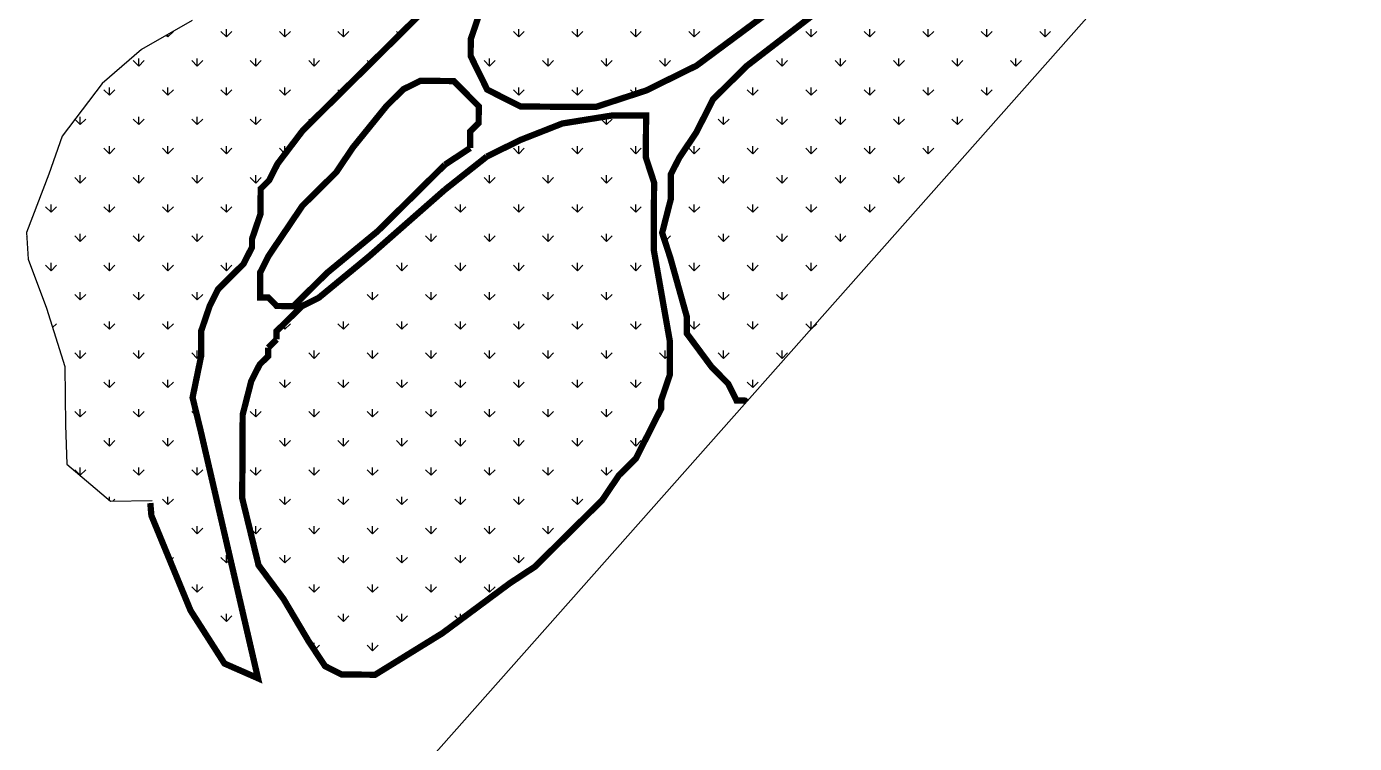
# Model space of a CAD drawing. Header units: metres. Extents: x 331806 to 336105, y 1791549 to 1797022.
# Drawn here: x 333064 to 333706, y 1792598 to 1792945 of the extents above; entities that cross this region are included whole.
import ezdxf

# ---------------------------------------------------------------- set-up
doc = ezdxf.new("R2010")
doc.units = ezdxf.units.M
doc.layers.add('MANGROOVES', color=112, linetype='Continuous')

msp = doc.modelspace()

# ---------------------------------------------------------------- linework, layer by layer
at = {"color": 3}
msp.add_line((333705.98, 1793095.5), (333202.01, 1792526.33), dxfattribs=at)
at = {"layer": 'MANGROOVES'}
for p, q in [((333143.86, 1792947.86), (333119.37, 1792933.83)), ((333119.37, 1792933.83), (333100.38, 1792917.41)), ((333100.38, 1792917.41), (333080.95, 1792891.94)), ((333080.95, 1792891.94), (333074.55, 1792873.49)), ((333074.55, 1792873.49), (333063.76, 1792845.22)), ((333063.76, 1792845.22), (333064.48, 1792832.43)), ((333064.48, 1792832.43), (333073.41, 1792808.77)), ((333073.41, 1792808.77), (333082.31, 1792780.4)), ((333082.31, 1792780.4), (333082.54, 1792752.07)), ((333082.54, 1792752.07), (333083.23, 1792733.18)), ((333083.23, 1792733.18), (333104.39, 1792715.35)), ((333104.39, 1792715.35), (333124.47, 1792715.63))]:
    msp.add_line(p, q, dxfattribs=at)
at = {"layer": 'MANGROOVES', "linetype": 'Continuous'}
for p, q in [((333132.15, 1792939.95), (333131.39, 1792940.72)), ((333132.15, 1792939.95), (333134.8, 1792942.61)), ((333132.15, 1792939.96), (333132.15, 1792941.15)), ((333160.43, 1792939.95), (333157.78, 1792942.61)), ((333160.43, 1792939.96), (333160.43, 1792943.71)), ((333160.43, 1792939.95), (333163.08, 1792942.61)), ((333188.72, 1792939.95), (333186.06, 1792942.61)), ((333188.72, 1792939.96), (333188.72, 1792943.71)), ((333188.72, 1792939.95), (333191.37, 1792942.61)), ((333217, 1792939.95), (333214.35, 1792942.61)), ((333217, 1792939.96), (333217, 1792943.71)), ((333217, 1792939.95), (333219.65, 1792942.61)), ((333244.22, 1792941.02), (333242.63, 1792942.61)), ((333245.28, 1792942.07), (333245.28, 1792943.71)), ((333301.85, 1792939.95), (333299.2, 1792942.61)), ((333301.85, 1792939.96), (333301.85, 1792943.71)), ((333301.85, 1792939.95), (333304.5, 1792942.61)), ((333330.14, 1792939.95), (333327.49, 1792942.61)), ((333330.14, 1792939.96), (333330.14, 1792943.71)), ((333330.14, 1792939.95), (333332.79, 1792942.61)), ((333358.42, 1792939.95), (333355.77, 1792942.61)), ((333358.42, 1792939.96), (333358.42, 1792943.71)), ((333358.42, 1792939.95), (333361.07, 1792942.61)), ((333386.71, 1792939.95), (333384.05, 1792942.61)), ((333386.71, 1792939.96), (333386.71, 1792943.71)), ((333386.71, 1792939.95), (333389.36, 1792942.61)), ((333443.27, 1792939.95), (333440.62, 1792942.61)), ((333443.27, 1792939.96), (333443.27, 1792943.71)), ((333443.27, 1792939.95), (333445.93, 1792942.61)), ((333471.56, 1792939.95), (333468.91, 1792942.61)), ((333471.56, 1792939.96), (333471.56, 1792943.71)), ((333471.56, 1792939.95), (333474.21, 1792942.61)), ((333499.84, 1792939.95), (333497.19, 1792942.61)), ((333499.84, 1792939.96), (333499.84, 1792943.71)), ((333499.84, 1792939.95), (333502.49, 1792942.61)), ((333528.13, 1792939.95), (333525.47, 1792942.61)), ((333528.13, 1792939.96), (333528.13, 1792943.71)), ((333528.13, 1792939.95), (333530.78, 1792942.61)), ((333556.41, 1792939.95), (333553.76, 1792942.61)), ((333556.41, 1792939.96), (333556.41, 1792943.71)), ((333556.41, 1792939.95), (333559.06, 1792942.61)), ((333118, 1792925.81), (333115.35, 1792928.46)), ((333118, 1792925.81), (333118, 1792929.56)), ((333118, 1792925.81), (333120.66, 1792928.46)), ((333146.29, 1792925.81), (333143.64, 1792928.46)), ((333146.29, 1792925.81), (333146.29, 1792929.56)), ((333146.29, 1792925.81), (333148.94, 1792928.46)), ((333174.57, 1792925.81), (333171.92, 1792928.46)), ((333174.57, 1792925.81), (333174.57, 1792929.56)), ((333174.57, 1792925.81), (333177.22, 1792928.46)), ((333202.86, 1792925.81), (333200.21, 1792928.46)), ((333202.86, 1792925.81), (333202.86, 1792929.56)), ((333202.86, 1792925.81), (333205.51, 1792928.46)), ((333230, 1792926.95), (333228.49, 1792928.46)), ((333231.14, 1792928.08), (333231.14, 1792929.56)), ((333287.71, 1792925.81), (333285.06, 1792928.46)), ((333287.71, 1792925.81), (333287.71, 1792929.56)), ((333287.71, 1792925.81), (333290.36, 1792928.46)), ((333315.99, 1792925.81), (333313.34, 1792928.46)), ((333315.99, 1792925.81), (333315.99, 1792929.56)), ((333315.99, 1792925.81), (333318.65, 1792928.46)), ((333344.28, 1792925.81), (333341.63, 1792928.46)), ((333344.28, 1792925.81), (333344.28, 1792929.56)), ((333344.28, 1792925.81), (333346.93, 1792928.46)), ((333372.56, 1792925.81), (333369.91, 1792928.46)), ((333372.56, 1792925.81), (333372.56, 1792929.56)), ((333372.56, 1792925.81), (333375.21, 1792928.46)), ((333429.13, 1792925.81), (333426.48, 1792928.46)), ((333429.13, 1792925.81), (333429.13, 1792929.56)), ((333429.13, 1792925.81), (333431.78, 1792928.46)), ((333457.42, 1792925.81), (333454.76, 1792928.46)), ((333457.42, 1792925.81), (333457.42, 1792929.56)), ((333457.42, 1792925.81), (333460.07, 1792928.46)), ((333485.7, 1792925.81), (333483.05, 1792928.46)), ((333485.7, 1792925.81), (333485.7, 1792929.56)), ((333485.7, 1792925.81), (333488.35, 1792928.46)), ((333513.98, 1792925.81), (333511.33, 1792928.46)), ((333513.98, 1792925.81), (333513.98, 1792929.56)), ((333513.98, 1792925.81), (333516.64, 1792928.46)), ((333542.27, 1792925.81), (333539.62, 1792928.46)), ((333542.27, 1792925.81), (333542.27, 1792929.56)), ((333542.27, 1792925.81), (333544.92, 1792928.46)), ((333103.86, 1792911.67), (333101.21, 1792914.32)), ((333103.86, 1792911.67), (333103.86, 1792915.42)), ((333103.86, 1792911.67), (333106.51, 1792914.32)), ((333132.15, 1792911.67), (333129.5, 1792914.32)), ((333132.15, 1792911.67), (333132.15, 1792915.42)), ((333132.15, 1792911.67), (333134.8, 1792914.32)), ((333160.43, 1792911.67), (333157.78, 1792914.32)), ((333160.43, 1792911.67), (333160.43, 1792915.42)), ((333160.43, 1792911.67), (333163.08, 1792914.32)), ((333188.72, 1792911.67), (333186.06, 1792914.32)), ((333188.72, 1792911.67), (333188.72, 1792915.42)), ((333188.72, 1792911.67), (333191.37, 1792914.32)), ((333215.78, 1792912.89), (333214.35, 1792914.32)), ((333217, 1792914.09), (333217, 1792915.42)), ((333301.85, 1792911.67), (333299.2, 1792914.32)), ((333301.85, 1792911.67), (333301.85, 1792915.42)), ((333301.85, 1792911.67), (333304.5, 1792914.32)), ((333330.14, 1792911.67), (333327.49, 1792914.32)), ((333330.14, 1792911.67), (333330.14, 1792915.42)), ((333330.14, 1792911.67), (333332.79, 1792914.32)), ((333357.9, 1792912.19), (333355.77, 1792914.32)), ((333358.42, 1792912.36), (333358.42, 1792915.42)), ((333359.45, 1792912.7), (333361.07, 1792914.32)), ((333414.99, 1792911.67), (333412.34, 1792914.32)), ((333414.99, 1792911.67), (333414.99, 1792915.42)), ((333414.99, 1792911.67), (333417.64, 1792914.32)), ((333443.27, 1792911.67), (333440.62, 1792914.32)), ((333443.27, 1792911.67), (333443.27, 1792915.42)), ((333443.27, 1792911.67), (333445.93, 1792914.32)), ((333471.56, 1792911.67), (333468.91, 1792914.32)), ((333471.56, 1792911.67), (333471.56, 1792915.42)), ((333471.56, 1792911.67), (333474.21, 1792914.32)), ((333499.84, 1792911.67), (333497.19, 1792914.32)), ((333499.84, 1792911.67), (333499.84, 1792915.42)), ((333499.84, 1792911.67), (333502.49, 1792914.32)), ((333528.13, 1792911.67), (333525.47, 1792914.32)), ((333528.13, 1792911.67), (333528.13, 1792915.42)), ((333528.13, 1792911.67), (333530.78, 1792914.32)), ((333089.72, 1792897.53), (333089.72, 1792901.28)), ((333118, 1792897.53), (333118, 1792901.28)), ((333146.29, 1792897.53), (333146.29, 1792901.28)), ((333174.57, 1792897.53), (333174.57, 1792901.28)), ((333202.86, 1792900.1), (333202.86, 1792901.28)), ((333344.28, 1792897.53), (333344.28, 1792901.28)), ((333400.85, 1792897.53), (333400.85, 1792901.28)), ((333429.13, 1792897.53), (333429.13, 1792901.28)), ((333457.42, 1792897.53), (333457.42, 1792901.28)), ((333485.7, 1792897.53), (333485.7, 1792901.28)), ((333513.98, 1792897.53), (333513.98, 1792901.28)), ((333089.72, 1792897.53), (333087.16, 1792900.09)), ((333089.72, 1792897.53), (333092.37, 1792900.18)), ((333118, 1792897.53), (333115.35, 1792900.18)), ((333118, 1792897.53), (333120.66, 1792900.18)), ((333146.29, 1792897.53), (333143.64, 1792900.18)), ((333146.29, 1792897.53), (333148.94, 1792900.18)), ((333174.57, 1792897.53), (333171.92, 1792900.18)), ((333174.57, 1792897.53), (333177.22, 1792900.18)), ((333201.56, 1792898.82), (333200.21, 1792900.18)), ((333344.28, 1792897.53), (333341.63, 1792900.18)), ((333344.28, 1792897.53), (333346.93, 1792900.18)), ((333400.85, 1792897.53), (333398.2, 1792900.18)), ((333400.85, 1792897.53), (333403.5, 1792900.18)), ((333429.13, 1792897.53), (333426.48, 1792900.18)), ((333429.13, 1792897.53), (333431.78, 1792900.18)), ((333457.42, 1792897.53), (333454.76, 1792900.18)), ((333457.42, 1792897.53), (333460.07, 1792900.18)), ((333485.7, 1792897.53), (333483.05, 1792900.18)), ((333485.7, 1792897.53), (333488.35, 1792900.18)), ((333513.98, 1792897.53), (333511.33, 1792900.18)), ((333513.98, 1792897.53), (333516.64, 1792900.18)), ((333103.86, 1792883.39), (333101.21, 1792886.04)), ((333103.86, 1792883.39), (333103.86, 1792887.14)), ((333103.86, 1792883.39), (333106.51, 1792886.04)), ((333132.15, 1792883.39), (333129.5, 1792886.04)), ((333132.15, 1792883.39), (333132.15, 1792887.14)), ((333132.15, 1792883.39), (333134.8, 1792886.04)), ((333160.43, 1792883.39), (333157.78, 1792886.04)), ((333160.43, 1792883.39), (333160.43, 1792887.14)), ((333160.43, 1792883.39), (333163.08, 1792886.04)), ((333188.72, 1792883.39), (333186.06, 1792886.04)), ((333188.72, 1792883.39), (333188.72, 1792887.14)), ((333188.72, 1792883.39), (333189.11, 1792883.78)), ((333301.85, 1792883.39), (333299.2, 1792886.04)), ((333301.85, 1792883.39), (333301.85, 1792887.14)), ((333301.85, 1792883.39), (333304.5, 1792886.04)), ((333330.14, 1792883.39), (333327.49, 1792886.04)), ((333330.14, 1792883.39), (333330.14, 1792887.14)), ((333330.14, 1792883.39), (333332.79, 1792886.04)), ((333358.42, 1792883.39), (333355.77, 1792886.04)), ((333358.42, 1792883.39), (333358.42, 1792887.14)), ((333358.42, 1792883.39), (333361.07, 1792886.04)), ((333386.71, 1792883.39), (333384.05, 1792886.04)), ((333386.71, 1792883.39), (333386.71, 1792887.14)), ((333386.71, 1792883.39), (333389.36, 1792886.04)), ((333414.99, 1792883.39), (333412.34, 1792886.04)), ((333414.99, 1792883.39), (333414.99, 1792887.14)), ((333414.99, 1792883.39), (333417.64, 1792886.04)), ((333443.27, 1792883.39), (333440.62, 1792886.04)), ((333443.27, 1792883.39), (333443.27, 1792887.14)), ((333443.27, 1792883.39), (333445.93, 1792886.04)), ((333471.56, 1792883.39), (333468.91, 1792886.04)), ((333471.56, 1792883.39), (333471.56, 1792887.14)), ((333471.56, 1792883.39), (333474.21, 1792886.04)), ((333499.84, 1792883.39), (333497.19, 1792886.04)), ((333499.84, 1792883.39), (333499.84, 1792887.14)), ((333499.84, 1792883.39), (333502.49, 1792886.04)), ((333089.72, 1792869.24), (333087.07, 1792871.9)), ((333089.72, 1792869.24), (333089.72, 1792872.99)), ((333089.72, 1792869.24), (333092.37, 1792871.9)), ((333118, 1792869.24), (333115.35, 1792871.9)), ((333118, 1792869.24), (333118, 1792872.99)), ((333118, 1792869.24), (333120.66, 1792871.9)), ((333146.29, 1792869.24), (333143.64, 1792871.9)), ((333146.29, 1792869.24), (333146.29, 1792872.99)), ((333146.29, 1792869.24), (333148.94, 1792871.9)), ((333174.57, 1792869.24), (333171.92, 1792871.9)), ((333174.57, 1792869.24), (333174.57, 1792872.99)), ((333174.57, 1792869.24), (333177.22, 1792871.9)), ((333287.71, 1792869.24), (333285.06, 1792871.9)), ((333287.71, 1792869.24), (333287.71, 1792872.99)), ((333287.71, 1792869.24), (333290.36, 1792871.9)), ((333315.99, 1792869.24), (333313.34, 1792871.9)), ((333315.99, 1792869.24), (333315.99, 1792872.99)), ((333315.99, 1792869.24), (333318.65, 1792871.9)), ((333344.28, 1792869.24), (333341.63, 1792871.9)), ((333344.28, 1792869.24), (333344.28, 1792872.99)), ((333344.28, 1792869.24), (333346.93, 1792871.9)), ((333400.85, 1792869.24), (333398.2, 1792871.9)), ((333400.85, 1792869.24), (333400.85, 1792872.99)), ((333400.85, 1792869.24), (333403.5, 1792871.9)), ((333429.13, 1792869.24), (333426.48, 1792871.9)), ((333429.13, 1792869.24), (333429.13, 1792872.99)), ((333429.13, 1792869.24), (333431.78, 1792871.9)), ((333457.42, 1792869.24), (333454.76, 1792871.9)), ((333457.42, 1792869.24), (333457.42, 1792872.99)), ((333457.42, 1792869.24), (333460.07, 1792871.9)), ((333485.7, 1792869.24), (333483.05, 1792871.9)), ((333485.7, 1792869.24), (333485.7, 1792872.99)), ((333485.7, 1792869.24), (333488.35, 1792871.9)), ((333075.58, 1792855.1), (333072.93, 1792857.75)), ((333075.58, 1792855.1), (333075.58, 1792858.85)), ((333075.58, 1792855.1), (333078.23, 1792857.75)), ((333103.86, 1792855.1), (333101.21, 1792857.75)), ((333103.86, 1792855.1), (333103.86, 1792858.85)), ((333103.86, 1792855.1), (333106.51, 1792857.75)), ((333132.15, 1792855.1), (333129.5, 1792857.75)), ((333132.15, 1792855.1), (333132.15, 1792858.85)), ((333132.15, 1792855.1), (333134.8, 1792857.75)), ((333160.43, 1792855.1), (333157.78, 1792857.75)), ((333160.43, 1792855.1), (333160.43, 1792858.85)), ((333160.43, 1792855.1), (333163.08, 1792857.75)), ((333273.57, 1792855.1), (333270.92, 1792857.75)), ((333273.57, 1792855.1), (333273.57, 1792858.85)), ((333273.57, 1792855.1), (333276.22, 1792857.75)), ((333301.85, 1792855.1), (333299.2, 1792857.75)), ((333301.85, 1792855.1), (333301.85, 1792858.85)), ((333301.85, 1792855.1), (333304.5, 1792857.75)), ((333330.14, 1792855.1), (333327.49, 1792857.75)), ((333330.14, 1792855.1), (333330.14, 1792858.85)), ((333330.14, 1792855.1), (333332.79, 1792857.75)), ((333358.42, 1792855.1), (333355.77, 1792857.75)), ((333358.42, 1792855.1), (333358.42, 1792858.85)), ((333358.42, 1792855.1), (333361.07, 1792857.75)), ((333386.71, 1792855.1), (333384.05, 1792857.75)), ((333386.71, 1792855.1), (333386.71, 1792858.85)), ((333386.71, 1792855.1), (333389.36, 1792857.75)), ((333414.99, 1792855.1), (333412.34, 1792857.75)), ((333414.99, 1792855.1), (333414.99, 1792858.85)), ((333414.99, 1792855.1), (333417.64, 1792857.75)), ((333443.27, 1792855.1), (333440.62, 1792857.75)), ((333443.27, 1792855.1), (333443.27, 1792858.85)), ((333443.27, 1792855.1), (333445.93, 1792857.75)), ((333471.56, 1792855.1), (333468.91, 1792857.75)), ((333471.56, 1792855.1), (333471.56, 1792858.85)), ((333471.56, 1792855.1), (333474.21, 1792857.75)), ((333063.86, 1792843.39), (333064.09, 1792843.61)), ((333089.72, 1792840.96), (333087.07, 1792843.61)), ((333089.72, 1792840.96), (333089.72, 1792844.71)), ((333089.72, 1792840.96), (333092.37, 1792843.61)), ((333118, 1792840.96), (333115.35, 1792843.61)), ((333118, 1792840.96), (333118, 1792844.71)), ((333118, 1792840.96), (333120.66, 1792843.61)), ((333146.29, 1792840.96), (333143.64, 1792843.61)), ((333146.29, 1792840.96), (333146.29, 1792844.71)), ((333146.29, 1792840.96), (333148.94, 1792843.61)), ((333172.94, 1792842.59), (333171.92, 1792843.61)), ((333259.43, 1792840.96), (333256.77, 1792843.61)), ((333259.43, 1792840.96), (333259.43, 1792844.71)), ((333259.43, 1792840.96), (333262.08, 1792843.61)), ((333287.71, 1792840.96), (333285.06, 1792843.61)), ((333287.71, 1792840.96), (333287.71, 1792844.71)), ((333287.71, 1792840.96), (333290.36, 1792843.61)), ((333315.99, 1792840.96), (333313.34, 1792843.61)), ((333315.99, 1792840.96), (333315.99, 1792844.71)), ((333315.99, 1792840.96), (333318.65, 1792843.61)), ((333344.28, 1792840.96), (333341.63, 1792843.61)), ((333344.28, 1792840.96), (333344.28, 1792844.71)), ((333344.28, 1792840.96), (333346.93, 1792843.61)), ((333372.56, 1792840.96), (333372.56, 1792844.71)), ((333372.56, 1792840.96), (333375.21, 1792843.61)), ((333400.85, 1792840.96), (333398.2, 1792843.61)), ((333400.85, 1792840.96), (333400.85, 1792844.71)), ((333400.85, 1792840.96), (333403.5, 1792843.61)), ((333429.13, 1792840.96), (333426.48, 1792843.61)), ((333429.13, 1792840.96), (333429.13, 1792844.71)), ((333429.13, 1792840.96), (333431.78, 1792843.61)), ((333457.42, 1792840.96), (333454.76, 1792843.61)), ((333457.42, 1792840.96), (333457.42, 1792844.71)), ((333457.42, 1792840.96), (333460.07, 1792843.61)), ((333372.56, 1792840.96), (333372.52, 1792841.01)), ((333075.58, 1792826.82), (333075.58, 1792830.57)), ((333103.86, 1792826.82), (333103.86, 1792830.57)), ((333132.15, 1792826.82), (333132.15, 1792830.57)), ((333160.43, 1792826.82), (333160.43, 1792830.57)), ((333245.28, 1792826.82), (333245.28, 1792830.57)), ((333273.57, 1792826.82), (333273.57, 1792830.57)), ((333301.85, 1792826.82), (333301.85, 1792830.57)), ((333330.14, 1792826.82), (333330.14, 1792830.57)), ((333358.42, 1792826.82), (333358.42, 1792830.57)), ((333386.71, 1792826.82), (333386.71, 1792830.57)), ((333414.99, 1792826.82), (333414.99, 1792830.57)), ((333443.27, 1792826.82), (333443.27, 1792830.57)), ((333075.58, 1792826.82), (333072.93, 1792829.47)), ((333075.58, 1792826.82), (333078.23, 1792829.47)), ((333103.86, 1792826.82), (333101.21, 1792829.47)), ((333103.86, 1792826.82), (333106.51, 1792829.47)), ((333132.15, 1792826.82), (333129.5, 1792829.47)), ((333132.15, 1792826.82), (333134.8, 1792829.47)), ((333160.43, 1792826.82), (333157.78, 1792829.47)), ((333160.43, 1792826.82), (333163.08, 1792829.47)), ((333245.28, 1792826.82), (333242.63, 1792829.47)), ((333245.28, 1792826.82), (333247.94, 1792829.47)), ((333273.57, 1792826.82), (333270.92, 1792829.47)), ((333273.57, 1792826.82), (333276.22, 1792829.47)), ((333301.85, 1792826.82), (333299.2, 1792829.47)), ((333301.85, 1792826.82), (333304.5, 1792829.47)), ((333330.14, 1792826.82), (333327.49, 1792829.47)), ((333330.14, 1792826.82), (333332.79, 1792829.47)), ((333358.42, 1792826.82), (333355.77, 1792829.47)), ((333358.42, 1792826.82), (333361.07, 1792829.47)), ((333386.71, 1792826.82), (333384.05, 1792829.47)), ((333386.71, 1792826.82), (333389.36, 1792829.47)), ((333414.99, 1792826.82), (333412.34, 1792829.47)), ((333414.99, 1792826.82), (333417.64, 1792829.47)), ((333443.27, 1792826.82), (333440.62, 1792829.47)), ((333443.27, 1792826.82), (333445.93, 1792829.47)), ((333089.72, 1792812.68), (333087.07, 1792815.33)), ((333089.72, 1792812.68), (333089.72, 1792816.43)), ((333089.72, 1792812.68), (333092.37, 1792815.33)), ((333118, 1792812.68), (333115.35, 1792815.33)), ((333118, 1792812.68), (333118, 1792816.43)), ((333118, 1792812.68), (333120.66, 1792815.33)), ((333146.29, 1792812.68), (333143.64, 1792815.33)), ((333146.29, 1792812.68), (333146.29, 1792816.43)), ((333146.29, 1792812.68), (333148.94, 1792815.33)), ((333231.14, 1792812.68), (333228.49, 1792815.33)), ((333231.14, 1792812.68), (333231.14, 1792816.43)), ((333231.14, 1792812.68), (333233.79, 1792815.33)), ((333259.43, 1792812.68), (333256.77, 1792815.33)), ((333259.43, 1792812.68), (333259.43, 1792816.43)), ((333259.43, 1792812.68), (333262.08, 1792815.33)), ((333287.71, 1792812.68), (333285.06, 1792815.33)), ((333287.71, 1792812.68), (333287.71, 1792816.43)), ((333287.71, 1792812.68), (333290.36, 1792815.33)), ((333315.99, 1792812.68), (333313.34, 1792815.33)), ((333315.99, 1792812.68), (333315.99, 1792816.43)), ((333315.99, 1792812.68), (333318.65, 1792815.33)), ((333344.28, 1792812.68), (333341.63, 1792815.33)), ((333344.28, 1792812.68), (333344.28, 1792816.43)), ((333344.28, 1792812.68), (333346.93, 1792815.33)), ((333371.11, 1792814.13), (333369.91, 1792815.33)), ((333400.85, 1792812.68), (333398.2, 1792815.33)), ((333400.85, 1792812.68), (333400.85, 1792816.43)), ((333400.85, 1792812.68), (333403.5, 1792815.33)), ((333429.13, 1792812.68), (333426.48, 1792815.33)), ((333429.13, 1792812.68), (333429.13, 1792816.43)), ((333429.13, 1792812.68), (333431.78, 1792815.33)), ((333075.58, 1792801.85), (333075.58, 1792802.28)), ((333076.37, 1792799.33), (333078.23, 1792801.18)), ((333103.86, 1792798.53), (333101.21, 1792801.18)), ((333103.86, 1792798.53), (333103.86, 1792802.28)), ((333103.86, 1792798.53), (333106.51, 1792801.18)), ((333132.15, 1792798.53), (333129.5, 1792801.18)), ((333132.15, 1792798.53), (333132.15, 1792802.28)), ((333132.15, 1792798.53), (333134.8, 1792801.18)), ((333188.72, 1792798.53), (333187.19, 1792800.06)), ((333188.72, 1792798.53), (333188.72, 1792801.56)), ((333188.72, 1792798.53), (333191.37, 1792801.18)), ((333217, 1792798.53), (333214.35, 1792801.18)), ((333217, 1792798.53), (333217, 1792802.28)), ((333217, 1792798.53), (333219.65, 1792801.18)), ((333245.28, 1792798.53), (333242.63, 1792801.18)), ((333245.28, 1792798.53), (333245.28, 1792802.28)), ((333245.28, 1792798.53), (333247.94, 1792801.18)), ((333273.57, 1792798.53), (333270.92, 1792801.18)), ((333273.57, 1792798.53), (333273.57, 1792802.28)), ((333273.57, 1792798.53), (333276.22, 1792801.18)), ((333301.85, 1792798.53), (333299.2, 1792801.18)), ((333301.85, 1792798.53), (333301.85, 1792802.28)), ((333301.85, 1792798.53), (333304.5, 1792801.18)), ((333330.14, 1792798.53), (333327.49, 1792801.18)), ((333330.14, 1792798.53), (333330.14, 1792802.28)), ((333330.14, 1792798.53), (333332.79, 1792801.18)), ((333358.42, 1792798.53), (333355.77, 1792801.18)), ((333358.42, 1792798.53), (333358.42, 1792802.28)), ((333358.42, 1792798.53), (333361.07, 1792801.18)), ((333386.71, 1792798.53), (333384.05, 1792801.18)), ((333386.71, 1792798.53), (333386.71, 1792802.28)), ((333386.71, 1792798.53), (333389.36, 1792801.18)), ((333414.99, 1792798.53), (333412.34, 1792801.18)), ((333414.99, 1792798.53), (333414.99, 1792802.28)), ((333414.99, 1792798.53), (333417.64, 1792801.18)), ((333443.27, 1792798.53), (333440.62, 1792801.18)), ((333443.27, 1792798.53), (333443.27, 1792802.28)), ((333443.27, 1792798.53), (333445.93, 1792801.18)), ((333089.72, 1792784.39), (333087.07, 1792787.04)), ((333089.72, 1792784.39), (333089.72, 1792788.14)), ((333089.72, 1792784.39), (333092.37, 1792787.04)), ((333118, 1792784.39), (333115.35, 1792787.04)), ((333118, 1792784.39), (333118, 1792788.14)), ((333118, 1792784.39), (333120.66, 1792787.04)), ((333146.29, 1792784.39), (333143.64, 1792787.04)), ((333146.29, 1792784.39), (333146.29, 1792788.14)), ((333146.29, 1792784.39), (333148.21, 1792786.31)), ((333202.86, 1792784.39), (333200.21, 1792787.04)), ((333202.86, 1792784.39), (333202.86, 1792788.14)), ((333202.86, 1792784.39), (333205.51, 1792787.04)), ((333231.14, 1792784.39), (333228.49, 1792787.04)), ((333231.14, 1792784.39), (333231.14, 1792788.14)), ((333231.14, 1792784.39), (333233.79, 1792787.04)), ((333259.43, 1792784.39), (333256.77, 1792787.04)), ((333259.43, 1792784.39), (333259.43, 1792788.14)), ((333259.43, 1792784.39), (333262.08, 1792787.04)), ((333287.71, 1792784.39), (333285.06, 1792787.04)), ((333287.71, 1792784.39), (333287.71, 1792788.14)), ((333287.71, 1792784.39), (333290.36, 1792787.04)), ((333315.99, 1792784.39), (333313.34, 1792787.04)), ((333315.99, 1792784.39), (333315.99, 1792788.14)), ((333315.99, 1792784.39), (333318.65, 1792787.04)), ((333344.28, 1792784.39), (333341.63, 1792787.04)), ((333344.28, 1792784.39), (333344.28, 1792788.14)), ((333344.28, 1792784.39), (333346.93, 1792787.04)), ((333372.56, 1792784.39), (333369.91, 1792787.04)), ((333372.56, 1792784.39), (333372.56, 1792788.14)), ((333372.56, 1792784.39), (333374.89, 1792786.71)), ((333400.85, 1792784.39), (333398.2, 1792787.04)), ((333400.85, 1792784.39), (333400.85, 1792788.14)), ((333400.85, 1792784.39), (333403.5, 1792787.04)), ((333429.13, 1792784.39), (333426.48, 1792787.04)), ((333429.13, 1792784.39), (333429.13, 1792788.14)), ((333429.13, 1792784.39), (333431.78, 1792787.04)), ((333103.86, 1792770.25), (333101.21, 1792772.9)), ((333103.86, 1792770.25), (333103.86, 1792774)), ((333103.86, 1792770.25), (333106.51, 1792772.9)), ((333132.15, 1792770.25), (333129.5, 1792772.9)), ((333132.15, 1792770.25), (333132.15, 1792774)), ((333132.15, 1792770.25), (333134.8, 1792772.9)), ((333188.72, 1792770.25), (333186.06, 1792772.9)), ((333188.72, 1792770.25), (333188.72, 1792774)), ((333188.72, 1792770.25), (333191.37, 1792772.9)), ((333217, 1792770.25), (333214.35, 1792772.9)), ((333217, 1792770.25), (333217, 1792774)), ((333217, 1792770.25), (333219.65, 1792772.9)), ((333245.28, 1792770.25), (333242.63, 1792772.9)), ((333245.28, 1792770.25), (333245.28, 1792774)), ((333245.28, 1792770.25), (333247.94, 1792772.9)), ((333273.57, 1792770.25), (333270.92, 1792772.9)), ((333273.57, 1792770.25), (333273.57, 1792774)), ((333273.57, 1792770.25), (333276.22, 1792772.9)), ((333301.85, 1792770.25), (333299.2, 1792772.9)), ((333301.85, 1792770.25), (333301.85, 1792774)), ((333301.85, 1792770.25), (333304.5, 1792772.9)), ((333330.14, 1792770.25), (333327.49, 1792772.9)), ((333330.14, 1792770.25), (333330.14, 1792774)), ((333330.14, 1792770.25), (333332.79, 1792772.9)), ((333358.42, 1792770.25), (333355.77, 1792772.9)), ((333358.42, 1792770.25), (333358.42, 1792774)), ((333358.42, 1792770.25), (333361.07, 1792772.9)), ((333414.99, 1792770.25), (333412.34, 1792772.9)), ((333414.99, 1792770.25), (333414.99, 1792774)), ((333414.99, 1792770.25), (333417.64, 1792772.9)), ((333089.72, 1792756.11), (333089.72, 1792759.86)), ((333118, 1792756.11), (333118, 1792759.86)), ((333174.57, 1792756.11), (333174.57, 1792759.86)), ((333202.86, 1792756.11), (333202.86, 1792759.86)), ((333231.14, 1792756.11), (333231.14, 1792759.86)), ((333259.43, 1792756.11), (333259.43, 1792759.86)), ((333287.71, 1792756.11), (333287.71, 1792759.86)), ((333315.99, 1792756.11), (333315.99, 1792759.86)), ((333344.28, 1792756.11), (333344.28, 1792759.86)), ((333089.72, 1792756.11), (333087.07, 1792758.76)), ((333089.72, 1792756.11), (333092.37, 1792758.76)), ((333118, 1792756.11), (333115.35, 1792758.76)), ((333118, 1792756.11), (333120.66, 1792758.76)), ((333146.29, 1792756.11), (333143.64, 1792758.76)), ((333146.29, 1792756.11), (333146.29, 1792756.24)), ((333146.29, 1792756.11), (333146.32, 1792756.13)), ((333174.57, 1792756.11), (333171.92, 1792758.76)), ((333174.57, 1792756.11), (333177.22, 1792758.76)), ((333202.86, 1792756.11), (333200.21, 1792758.76)), ((333202.86, 1792756.11), (333205.51, 1792758.76)), ((333231.14, 1792756.11), (333228.49, 1792758.76)), ((333231.14, 1792756.11), (333233.79, 1792758.76)), ((333259.43, 1792756.11), (333256.77, 1792758.76)), ((333259.43, 1792756.11), (333262.08, 1792758.76)), ((333287.71, 1792756.11), (333285.06, 1792758.76)), ((333287.71, 1792756.11), (333290.36, 1792758.76)), ((333315.99, 1792756.11), (333313.34, 1792758.76)), ((333315.99, 1792756.11), (333318.65, 1792758.76)), ((333344.28, 1792756.11), (333341.63, 1792758.76)), ((333344.28, 1792756.11), (333346.93, 1792758.76)), ((333369.97, 1792758.7), (333369.91, 1792758.76)), ((333103.86, 1792741.96), (333101.21, 1792744.62)), ((333103.86, 1792741.97), (333103.86, 1792745.72)), ((333103.86, 1792741.96), (333106.51, 1792744.62)), ((333132.15, 1792741.96), (333129.5, 1792744.62)), ((333132.15, 1792741.97), (333132.15, 1792745.72)), ((333132.15, 1792741.96), (333134.8, 1792744.62)), ((333188.72, 1792741.96), (333186.06, 1792744.62)), ((333188.72, 1792741.97), (333188.72, 1792745.72)), ((333188.72, 1792741.96), (333191.37, 1792744.62)), ((333217, 1792741.96), (333214.35, 1792744.62)), ((333217, 1792741.97), (333217, 1792745.72)), ((333217, 1792741.96), (333219.65, 1792744.62)), ((333245.28, 1792741.96), (333242.63, 1792744.62)), ((333245.28, 1792741.97), (333245.28, 1792745.72)), ((333245.28, 1792741.96), (333247.94, 1792744.62)), ((333273.57, 1792741.96), (333270.92, 1792744.62)), ((333273.57, 1792741.97), (333273.57, 1792745.72)), ((333273.57, 1792741.96), (333276.22, 1792744.62)), ((333301.85, 1792741.96), (333299.2, 1792744.62)), ((333301.85, 1792741.97), (333301.85, 1792745.72)), ((333301.85, 1792741.96), (333304.5, 1792744.62)), ((333330.14, 1792741.96), (333327.49, 1792744.62)), ((333330.14, 1792741.97), (333330.14, 1792745.72)), ((333330.14, 1792741.96), (333332.79, 1792744.62)), ((333358.42, 1792741.96), (333355.77, 1792744.62)), ((333358.42, 1792741.97), (333358.42, 1792745.72)), ((333358.42, 1792741.96), (333361.07, 1792744.62)), ((333089.72, 1792727.82), (333087.07, 1792730.47)), ((333089.72, 1792727.82), (333089.72, 1792731.57)), ((333089.72, 1792727.82), (333092.37, 1792730.47)), ((333118, 1792727.82), (333115.35, 1792730.47)), ((333118, 1792727.82), (333118, 1792731.57)), ((333118, 1792727.82), (333120.66, 1792730.47)), ((333146.29, 1792727.82), (333143.64, 1792730.47)), ((333146.29, 1792727.82), (333146.29, 1792731.57)), ((333146.29, 1792727.82), (333148.94, 1792730.47)), ((333174.57, 1792727.82), (333171.92, 1792730.47)), ((333174.57, 1792727.82), (333174.57, 1792731.57)), ((333174.57, 1792727.82), (333177.22, 1792730.47)), ((333202.86, 1792727.82), (333200.21, 1792730.47)), ((333202.86, 1792727.82), (333202.86, 1792731.57)), ((333202.86, 1792727.82), (333205.51, 1792730.47)), ((333231.14, 1792727.82), (333228.49, 1792730.47)), ((333231.14, 1792727.82), (333231.14, 1792731.57)), ((333231.14, 1792727.82), (333233.79, 1792730.47)), ((333259.43, 1792727.82), (333256.77, 1792730.47)), ((333259.43, 1792727.82), (333259.43, 1792731.57)), ((333259.43, 1792727.82), (333262.08, 1792730.47)), ((333287.71, 1792727.82), (333285.06, 1792730.47)), ((333287.71, 1792727.82), (333287.71, 1792731.57)), ((333287.71, 1792727.82), (333290.36, 1792730.47)), ((333315.99, 1792727.82), (333313.34, 1792730.47)), ((333315.99, 1792727.82), (333315.99, 1792731.57)), ((333315.99, 1792727.82), (333318.65, 1792730.47)), ((333344.28, 1792727.82), (333341.63, 1792730.47)), ((333344.28, 1792727.82), (333344.28, 1792731.57)), ((333344.28, 1792727.82), (333346.93, 1792730.47)), ((333103.86, 1792715.8), (333103.86, 1792717.43)), ((333105.55, 1792715.37), (333106.51, 1792716.33)), ((333132.15, 1792713.68), (333129.5, 1792716.33)), ((333132.15, 1792713.68), (333132.15, 1792717.43)), ((333132.15, 1792713.68), (333134.8, 1792716.33)), ((333188.72, 1792713.68), (333186.06, 1792716.33)), ((333188.72, 1792713.68), (333188.72, 1792717.43)), ((333188.72, 1792713.68), (333191.37, 1792716.33)), ((333217, 1792713.68), (333214.35, 1792716.33)), ((333217, 1792713.68), (333217, 1792717.43)), ((333217, 1792713.68), (333219.65, 1792716.33)), ((333245.28, 1792713.68), (333242.63, 1792716.33)), ((333245.28, 1792713.68), (333245.28, 1792717.43)), ((333245.28, 1792713.68), (333247.94, 1792716.33)), ((333273.57, 1792713.68), (333270.92, 1792716.33)), ((333273.57, 1792713.68), (333273.57, 1792717.43)), ((333273.57, 1792713.68), (333276.22, 1792716.33)), ((333301.85, 1792713.68), (333299.2, 1792716.33)), ((333301.85, 1792713.68), (333301.85, 1792717.43)), ((333301.85, 1792713.68), (333304.5, 1792716.33)), ((333330.14, 1792713.68), (333327.49, 1792716.33)), ((333330.14, 1792713.68), (333330.14, 1792717.43)), ((333330.14, 1792713.68), (333332.79, 1792716.33)), ((333146.29, 1792699.54), (333143.64, 1792702.19)), ((333146.29, 1792699.54), (333146.29, 1792703.29)), ((333146.29, 1792699.54), (333148.94, 1792702.19)), ((333174.57, 1792699.54), (333171.92, 1792702.19)), ((333174.57, 1792699.54), (333174.57, 1792703.29)), ((333174.57, 1792699.54), (333177.22, 1792702.19)), ((333202.86, 1792699.54), (333200.21, 1792702.19)), ((333202.86, 1792699.54), (333202.86, 1792703.29)), ((333202.86, 1792699.54), (333205.51, 1792702.19)), ((333231.14, 1792699.54), (333228.49, 1792702.19)), ((333231.14, 1792699.54), (333231.14, 1792703.29)), ((333231.14, 1792699.54), (333233.79, 1792702.19)), ((333259.43, 1792699.54), (333256.77, 1792702.19)), ((333259.43, 1792699.54), (333259.43, 1792703.29)), ((333259.43, 1792699.54), (333262.08, 1792702.19)), ((333287.71, 1792699.54), (333285.06, 1792702.19)), ((333287.71, 1792699.54), (333287.71, 1792703.29)), ((333287.71, 1792699.54), (333290.36, 1792702.19)), ((333315.99, 1792699.54), (333313.34, 1792702.19)), ((333315.99, 1792699.54), (333315.99, 1792703.29)), ((333315.99, 1792699.54), (333318.65, 1792702.19)), ((333132.15, 1792688.9), (333132.15, 1792689.15)), ((333160.43, 1792685.4), (333160.43, 1792689.15)), ((333188.72, 1792685.4), (333188.72, 1792689.15)), ((333217, 1792685.4), (333217, 1792689.15)), ((333245.28, 1792685.4), (333245.28, 1792689.15)), ((333273.57, 1792685.4), (333273.57, 1792689.15)), ((333301.85, 1792685.4), (333301.85, 1792689.15)), ((333133.17, 1792686.42), (333134.8, 1792688.05)), ((333160.43, 1792685.4), (333157.78, 1792688.05)), ((333160.43, 1792685.4), (333162.33, 1792687.3)), ((333188.72, 1792685.4), (333186.06, 1792688.05)), ((333188.72, 1792685.4), (333191.37, 1792688.05)), ((333217, 1792685.4), (333214.35, 1792688.05)), ((333217, 1792685.4), (333219.65, 1792688.05)), ((333245.28, 1792685.4), (333242.63, 1792688.05)), ((333245.28, 1792685.4), (333247.94, 1792688.05)), ((333273.57, 1792685.4), (333270.92, 1792688.05)), ((333273.57, 1792685.4), (333276.22, 1792688.05)), ((333301.85, 1792685.4), (333299.2, 1792688.05)), ((333301.85, 1792685.4), (333304.5, 1792688.05)), ((333146.29, 1792671.25), (333143.64, 1792673.91)), ((333146.29, 1792671.25), (333146.29, 1792675)), ((333146.29, 1792671.25), (333148.94, 1792673.91)), ((333202.86, 1792671.25), (333200.21, 1792673.91)), ((333202.86, 1792671.25), (333202.86, 1792675)), ((333202.86, 1792671.25), (333205.51, 1792673.91)), ((333231.14, 1792671.25), (333228.49, 1792673.91)), ((333231.14, 1792671.25), (333231.14, 1792675)), ((333231.14, 1792671.25), (333233.79, 1792673.91)), ((333259.43, 1792671.25), (333256.77, 1792673.91)), ((333259.43, 1792671.25), (333259.43, 1792675)), ((333259.43, 1792671.25), (333262.08, 1792673.91)), ((333287.71, 1792671.25), (333285.06, 1792673.91)), ((333287.71, 1792671.25), (333287.71, 1792675)), ((333287.71, 1792671.25), (333290.36, 1792673.91)), ((333160.43, 1792657.11), (333157.78, 1792659.76)), ((333160.43, 1792657.11), (333160.43, 1792660.86)), ((333160.43, 1792657.11), (333163.08, 1792659.76)), ((333217, 1792657.11), (333214.35, 1792659.76)), ((333217, 1792657.11), (333217, 1792660.86)), ((333217, 1792657.11), (333219.65, 1792659.76)), ((333245.28, 1792657.11), (333242.63, 1792659.76)), ((333245.28, 1792657.11), (333245.28, 1792660.86)), ((333245.28, 1792657.11), (333247.94, 1792659.76)), ((333273.13, 1792657.55), (333270.92, 1792659.76)), ((333273.57, 1792657.87), (333273.57, 1792660.86)), ((333171.99, 1792645.55), (333171.92, 1792645.62)), ((333202.86, 1792643.47), (333202.86, 1792646.72)), ((333203.06, 1792643.17), (333205.51, 1792645.62)), ((333231.14, 1792642.97), (333228.49, 1792645.62)), ((333231.14, 1792642.97), (333231.14, 1792646.72)), ((333231.14, 1792642.97), (333233.79, 1792645.62)), ((333217, 1792631.43), (333217, 1792632.58)), ((333219.59, 1792631.42), (333219.65, 1792631.48))]:
    msp.add_line(p, q, dxfattribs=at)
at = {"layer": 'MANGROOVES', "const_width": 3.04, "flags": 128}
for points in [[(333124.04, 1792708.55), (333143.07, 1792662.41), (333159.47, 1792636.75), (333175.68, 1792629.63), (333148, 1792749.22), (333144.05, 1792765.43), (333148.21, 1792785.65), (333148.27, 1792797.8), (333152.39, 1792809.92), (333156.48, 1792817.99), (333160.55, 1792822.02), (333168.69, 1792830.07), (333172.78, 1792838.14), (333172.8, 1792842.19), (333176.92, 1792854.32), (333176.99, 1792866.46), (333181.06, 1792870.49), (333185.15, 1792878.56), (333197.38, 1792894.69), (333217.73, 1792914.82), (333229.94, 1792926.89), (333238.08, 1792934.95), (333262.5, 1792959.1)], [(333282.7, 1792950.89), (333278.58, 1792938.77), (333278.54, 1792930.67), (333282.54, 1792922.55), (333286.54, 1792914.43), (333294.62, 1792910.34), (333302.69, 1792906.25), (333310.78, 1792906.2), (333322.93, 1792906.14), (333331.02, 1792906.09), (333339.12, 1792906.05), (333363.45, 1792914.01), (333387.8, 1792926.02), (333420.32, 1792950.13)], [(333448.67, 1792954.02), (333412.09, 1792925.89), (333395.81, 1792909.78), (333387.62, 1792893.63), (333379.46, 1792881.53), (333375.37, 1792873.46), (333375.3, 1792861.31), (333371.16, 1792845.14), (333375.14, 1792832.98), (333383.08, 1792804.59), (333383.04, 1792796.5), (333395.09, 1792780.24), (333403.14, 1792772.09), (333407.14, 1792763.98), (333411.19, 1792763.95), (333411.83, 1792763.3)], [(333278.29, 1792886.14), (333278.31, 1792890.19), (333278.34, 1792894.24), (333282.41, 1792898.26), (333282.45, 1792906.36), (333274.4, 1792914.5), (333270.37, 1792918.57), (333266.33, 1792918.6), (333258.23, 1792918.64), (333254.18, 1792918.66), (333246.07, 1792914.66), (333237.93, 1792906.61), (333221.62, 1792886.46), (333213.46, 1792874.35), (333197.18, 1792858.25), (333180.86, 1792834.05), (333176.76, 1792825.98), (333176.74, 1792821.93), (333176.72, 1792817.88), (333176.7, 1792813.83), (333180.74, 1792813.81), (333184.77, 1792809.74), (333192.86, 1792809.69), (333209.14, 1792825.8), (333233.54, 1792845.9), (333266.1, 1792878.11)], [(333180.61, 1792789.52), (333180.59, 1792785.47), (333176.52, 1792781.45), (333172.42, 1792773.37), (333168.29, 1792757.2), (333168.24, 1792749.1), (333168.22, 1792745.06), (333168.06, 1792716.72), (333172.02, 1792700.5), (333175.98, 1792684.29), (333188.03, 1792668.03), (333200.06, 1792647.72), (333208.09, 1792635.53), (333216.16, 1792631.43), (333224.26, 1792631.39), (333232.35, 1792631.34), (333264.85, 1792651.41), (333281.11, 1792663.46), (333297.36, 1792675.52), (333309.55, 1792683.55), (333317.69, 1792691.6), (333342.11, 1792715.75), (333350.27, 1792727.85), (333358.41, 1792735.91), (333362.51, 1792743.98), (333366.6, 1792752.05), (333370.69, 1792760.13), (333370.71, 1792764.18), (333374.83, 1792776.3), (333374.92, 1792792.49), (333367.07, 1792837.07), (333367.25, 1792869.46), (333363.27, 1792881.62), (333363.34, 1792893.77), (333363.38, 1792901.86), (333359.33, 1792901.89), (333347.19, 1792901.95), (333322.88, 1792898.04), (333302.6, 1792890.06), (333286.36, 1792882.05)], [(333266.04, 1792865.97), (333229.43, 1792833.78), (333205.03, 1792813.68), (333196.91, 1792809.67), (333184.7, 1792797.59), (333184.68, 1792793.55)]]:
    msp.add_lwpolyline(points, dxfattribs=at)
at = {"layer": 'MANGROOVES', "const_width": 3.04}
for points in [[(333266.04, 1792865.97), (333286.36, 1792882.05)], [(333266.1, 1792878.11), (333278.29, 1792886.14)], [(333180.61, 1792789.52), (333184.68, 1792793.55)], [(333124.14, 1792708.29), (333123.61, 1792714.4)]]:
    msp.add_lwpolyline(points, dxfattribs=at)

doc.saveas('drawing.dxf')
